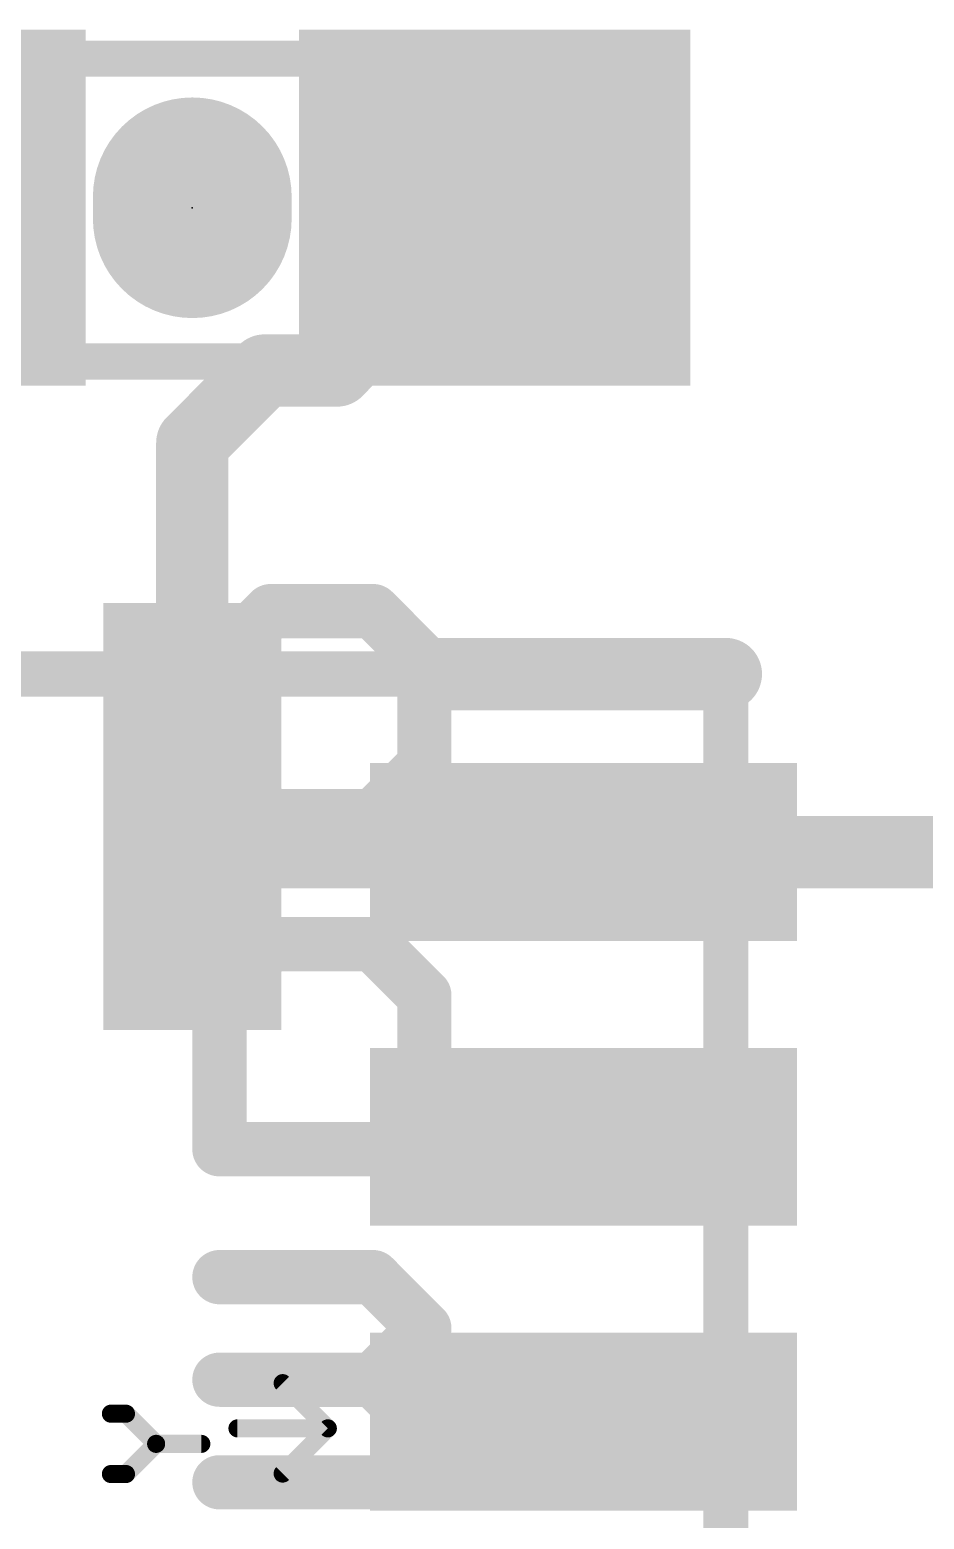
# Model space of a CAD drawing. Extents: x -3.8 to 20.4, y -39.4 to 28.1.
# Drawn here: x 9.703 to 12.218, y 17.906 to 22.09 of the extents above; entities that cross this region are included whole.
import ezdxf

# ---------------------------------------------------------------- set-up
doc = ezdxf.new("R2010")
doc.units = 0
for name, color, linetype in [('1', 12, 'CONTINUOUS'), ('21', 41, 'CONTINUOUS'), ('22', 40, 'CONTINUOUS'), ('23', 53, 'CONTINUOUS'), ('51', 53, 'CONTINUOUS')]:
    doc.layers.add(name, color=color, linetype=linetype)

# ---------------------------------------------------------------- blocks, each defined once
blk = doc.blocks.new('RECT')
blk.add_solid([(-0.5, -0.5), (0.5, -0.5), (-0.5, 0.5), (0.5, 0.5)])

msp = doc.modelspace()

# ---------------------------------------------------------------- linework, layer by layer
at = {"layer": '1', "const_width": 0.2032}
for points in [[(10.5664, 21.1328), (11.01, 21.59)], [(10.16, 20.9296), (10.3632, 21.1328)], [(10.3632, 21.1328), (10.5664, 21.1328)], [(10.16, 20.32), (10.16, 20.9296)], [(10.16, 19.88), (10.16, 20.32)], [(10.16, 19.812), (10.16, 19.88)], [(10.192, 19.78), (10.16, 19.812)], [(11.26, 19.78), (10.192, 19.78)], [(12.478, 19.78), (11.26, 19.78)]]:
    msp.add_lwpolyline(points, dxfattribs=at)
at = {"layer": '1', "const_width": 0.1016}
for points in [[(11.0465, 21.5546, 1), (10.9735, 21.6254)], [(10.3632, 21.1836, 1), (10.3632, 21.082)], [(10.3991, 21.0969, 1), (10.3273, 21.1687)], [(10.5299, 21.1682, 1), (10.6029, 21.0974)], [(10.5664, 21.082, 1), (10.5664, 21.1836)], [(10.2108, 20.9296, 1), (10.1092, 20.9296)], [(10.1241, 20.9655, 1), (10.1959, 20.8937)], [(10.2108, 20.32, 1), (10.1092, 20.32)], [(10.1092, 20.32, 1), (10.2108, 20.32)], [(10.2108, 19.88, 1), (10.1092, 19.88)], [(10.1092, 19.88, 1), (10.2108, 19.88)], [(10.1959, 19.8479, 1), (10.1241, 19.7761)], [(10.192, 19.8308, 1), (10.192, 19.7292)], [(11.26, 19.8308, 1), (11.26, 19.7292)], [(11.26, 19.7292, 1), (11.26, 19.8308)], [(10.1092, 19.812, 1), (10.2108, 19.812)], [(10.1561, 19.7441, 1), (10.2279, 19.8159)]]:
    msp.add_lwpolyline(points, format="xyb", dxfattribs=at)
at = {"layer": '21'}
for points, const_width in [([(10.16, 21.5595), (10.16, 21.6205)], 0.5588), ([(10.86, 20.28), (11.66, 20.28)], 0.2032)]:
    msp.add_lwpolyline(points, dxfattribs=dict(at, const_width=const_width))
for points, const_width in [([(10.2997, 21.6205, 1), (10.0203, 21.6205)], 0.2794), ([(10.0203, 21.5595, 1), (10.2997, 21.5595)], 0.2794), ([(10.86, 20.3308, 1), (10.86, 20.2292)], 0.1016), ([(11.66, 20.2292, 1), (11.66, 20.3308)], 0.1016)]:
    msp.add_lwpolyline(points, format="xyb", dxfattribs=dict(at, const_width=const_width))
at = {"layer": '22', "const_width": 0.1524}
for points in [[(10.2362, 20.3128), (10.3803, 20.4568)], [(10.3803, 20.4568), (10.6684, 20.4568)], [(10.6684, 20.4568), (10.8124, 20.3128)], [(10.2362, 20.0246), (10.2362, 20.3128)], [(10.8124, 20.3128), (10.8124, 20.0246)], [(10.3803, 19.8806), (10.2362, 20.0246)], [(10.8124, 20.0246), (10.6684, 19.8806)], [(10.6684, 19.8806), (10.3803, 19.8806)], [(10.2362, 19.3772), (10.3803, 19.5213)], [(10.3803, 19.5213), (10.6684, 19.5213)], [(10.6684, 19.5213), (10.8124, 19.3772)], [(10.2362, 18.9451), (10.2362, 19.3772)], [(10.8124, 19.3772), (10.8124, 18.9451)], [(11.1005, 18.9451), (10.2362, 18.9451)], [(10.6684, 18.5858), (10.2362, 18.5858)], [(10.8124, 18.4417), (10.6684, 18.5858)], [(10.6684, 18.2977), (10.8124, 18.4417)], [(10.6684, 18.2977), (10.2362, 18.2977)], [(10.8124, 18.1536), (10.6684, 18.2977)], [(10.8124, 18.0095), (10.8124, 18.1536)], [(10.2362, 18.0095), (10.8124, 18.0095)]]:
    msp.add_lwpolyline(points, dxfattribs=at)
at = {"layer": '22', "const_width": 0.0762}
for points in [[(10.3803, 20.4949, 1), (10.3803, 20.4187)], [(10.4072, 20.4299, 1), (10.3533, 20.4838)], [(10.6953, 20.4838, 1), (10.6414, 20.4299)], [(10.6684, 20.4187, 1), (10.6684, 20.4949)], [(10.2743, 20.3128, 1), (10.1981, 20.3128)], [(10.2093, 20.3397, 1), (10.2631, 20.2858)], [(10.8505, 20.3128, 1), (10.7743, 20.3128)], [(10.7855, 20.2858, 1), (10.8394, 20.3397)], [(10.2631, 20.0516, 1), (10.2093, 19.9977)], [(10.8394, 19.9977, 1), (10.7855, 20.0516)], [(10.1981, 20.0246, 1), (10.2743, 20.0246)], [(10.7743, 20.0246, 1), (10.8505, 20.0246)], [(10.3803, 19.9187, 1), (10.3803, 19.8425)], [(10.3533, 19.8536, 1), (10.4072, 19.9075)], [(10.6414, 19.9075, 1), (10.6953, 19.8536)], [(10.6684, 19.8425, 1), (10.6684, 19.9187)], [(10.3803, 19.5594, 1), (10.3803, 19.4832)], [(10.4072, 19.4943, 1), (10.3533, 19.5482)], [(10.6953, 19.5482, 1), (10.6414, 19.4943)], [(10.6684, 19.4832, 1), (10.6684, 19.5594)], [(10.2743, 19.3772, 1), (10.1981, 19.3772)], [(10.2093, 19.4042, 1), (10.2631, 19.3503)], [(10.8505, 19.3772, 1), (10.7743, 19.3772)], [(10.7855, 19.3503, 1), (10.8394, 19.4042)], [(10.2362, 18.9832, 1), (10.2362, 18.907)], [(11.1005, 18.907, 1), (11.1005, 18.9832)], [(10.1981, 18.9451, 1), (10.2743, 18.9451)], [(10.7743, 18.9451, 1), (10.8505, 18.9451)], [(10.2362, 18.6239, 1), (10.2362, 18.5477)], [(10.6953, 18.6127, 1), (10.6414, 18.5588)], [(10.6684, 18.5477, 1), (10.6684, 18.6239)], [(10.8394, 18.4148, 1), (10.7855, 18.4687)], [(10.7855, 18.4148, 1), (10.8394, 18.4687)], [(10.2362, 18.3358, 1), (10.2362, 18.2596)], [(10.6953, 18.3246, 1), (10.6414, 18.2707)], [(10.6684, 18.2596, 1), (10.6684, 18.3358)], [(10.6414, 18.3246, 1), (10.6953, 18.2707)], [(10.8505, 18.1536, 1), (10.7743, 18.1536)], [(10.7855, 18.1267, 1), (10.8394, 18.1805)], [(10.2362, 18.0476, 1), (10.2362, 17.9714)], [(10.8124, 17.9714, 1), (10.8124, 18.0476)], [(10.7743, 18.0095, 1), (10.8505, 18.0095)]]:
    msp.add_lwpolyline(points, format="xyb", dxfattribs=at)
at = {"layer": '23'}
msp.add_point((10.16, 21.59), dxfattribs=at)
at = {"layer": '51'}
for points, const_width in [([(10.516, 22.009), (9.804, 22.009)], 0.1016), ([(10.516, 21.158), (9.804, 21.158)], 0.1016), ([(11.66, 20.28), (8.66, 20.28)], 0.127), ([(11.66, 15.28), (11.66, 20.28)], 0.127), ([(10.541, 18.161), (10.414, 18.288)], 0.0508), ([(9.9736, 18.2022), (9.9312, 18.2022)], 0.0508), ([(10.0583, 18.1175), (9.9736, 18.2022)], 0.0508), ([(10.287, 18.161), (10.541, 18.161)], 0.0508), ([(10.541, 18.161), (10.414, 18.034)], 0.0508), ([(9.9736, 18.0327), (10.0583, 18.1175)], 0.0508), ([(10.0583, 18.1175), (10.1854, 18.1175)], 0.0508), ([(9.9312, 18.0327), (9.9736, 18.0327)], 0.0508)]:
    msp.add_lwpolyline(points, dxfattribs=dict(at, const_width=const_width))
for points, const_width in [([(9.804, 22.0344, 1), (9.804, 21.9836)], 0.0508), ([(10.516, 21.9836, 1), (10.516, 22.0344)], 0.0508), ([(9.804, 21.1834, 1), (9.804, 21.1326)], 0.0508), ([(10.516, 21.1326, 1), (10.516, 21.1834)], 0.0508), ([(11.6918, 20.28, 1), (11.6282, 20.28)], 0.0635), ([(11.66, 20.2483, 1), (11.66, 20.3117)], 0.0635), ([(10.423, 18.297, 1), (10.405, 18.279)], 0.0254), ([(9.9312, 18.2149, 1), (9.9312, 18.1895)], 0.0254), ([(9.9825, 18.2112, 1), (9.9646, 18.1932)], 0.0254), ([(9.9736, 18.1895, 1), (9.9736, 18.2149)], 0.0254), ([(10.287, 18.1737, 1), (10.287, 18.1483)], 0.0254), ([(10.55, 18.152, 1), (10.532, 18.17)], 0.0254), ([(10.532, 18.152, 1), (10.55, 18.17)], 0.0254), ([(10.541, 18.1483, 1), (10.541, 18.1737)], 0.0254), ([(10.0583, 18.1302, 1), (10.0583, 18.1048)], 0.0254), ([(10.0673, 18.1085, 1), (10.0493, 18.1265)], 0.0254), ([(10.0493, 18.1085, 1), (10.0673, 18.1265)], 0.0254), ([(10.1854, 18.1048, 1), (10.1854, 18.1302)], 0.0254), ([(9.9312, 18.0454, 1), (9.9312, 18.02)], 0.0254), ([(9.9646, 18.0417, 1), (9.9825, 18.0238)], 0.0254), ([(9.9736, 18.02, 1), (9.9736, 18.0454)], 0.0254), ([(10.405, 18.043, 1), (10.423, 18.025)], 0.0254)]:
    msp.add_lwpolyline(points, format="xyb", dxfattribs=dict(at, const_width=const_width))

# ---------------------------------------------------------------- block references
at = {"layer": '1', "xscale": 1.1, "rotation": 180}
for p in [(9.31, 21.59), (11.01, 21.59)]:
    msp.add_blockref('RECT', p, dxfattribs=at)
at = {"layer": '1', "xscale": 0.5, "yscale": 1.2}
for p, rotation in [((10.16, 19.88), 180), ((11.26, 19.78), 90), ((11.26, 18.98), 90), ((11.26, 18.18), 90)]:
    msp.add_blockref('RECT', p, dxfattribs=dict(at, rotation=rotation))
at = {"layer": '51', "xscale": 0.5001, "yscale": 0.95, "rotation": 180}
for p in [(9.5798, 21.5849), (10.7482, 21.5849)]:
    msp.add_blockref('RECT', p, dxfattribs=at)

doc.saveas('drawing.dxf')
